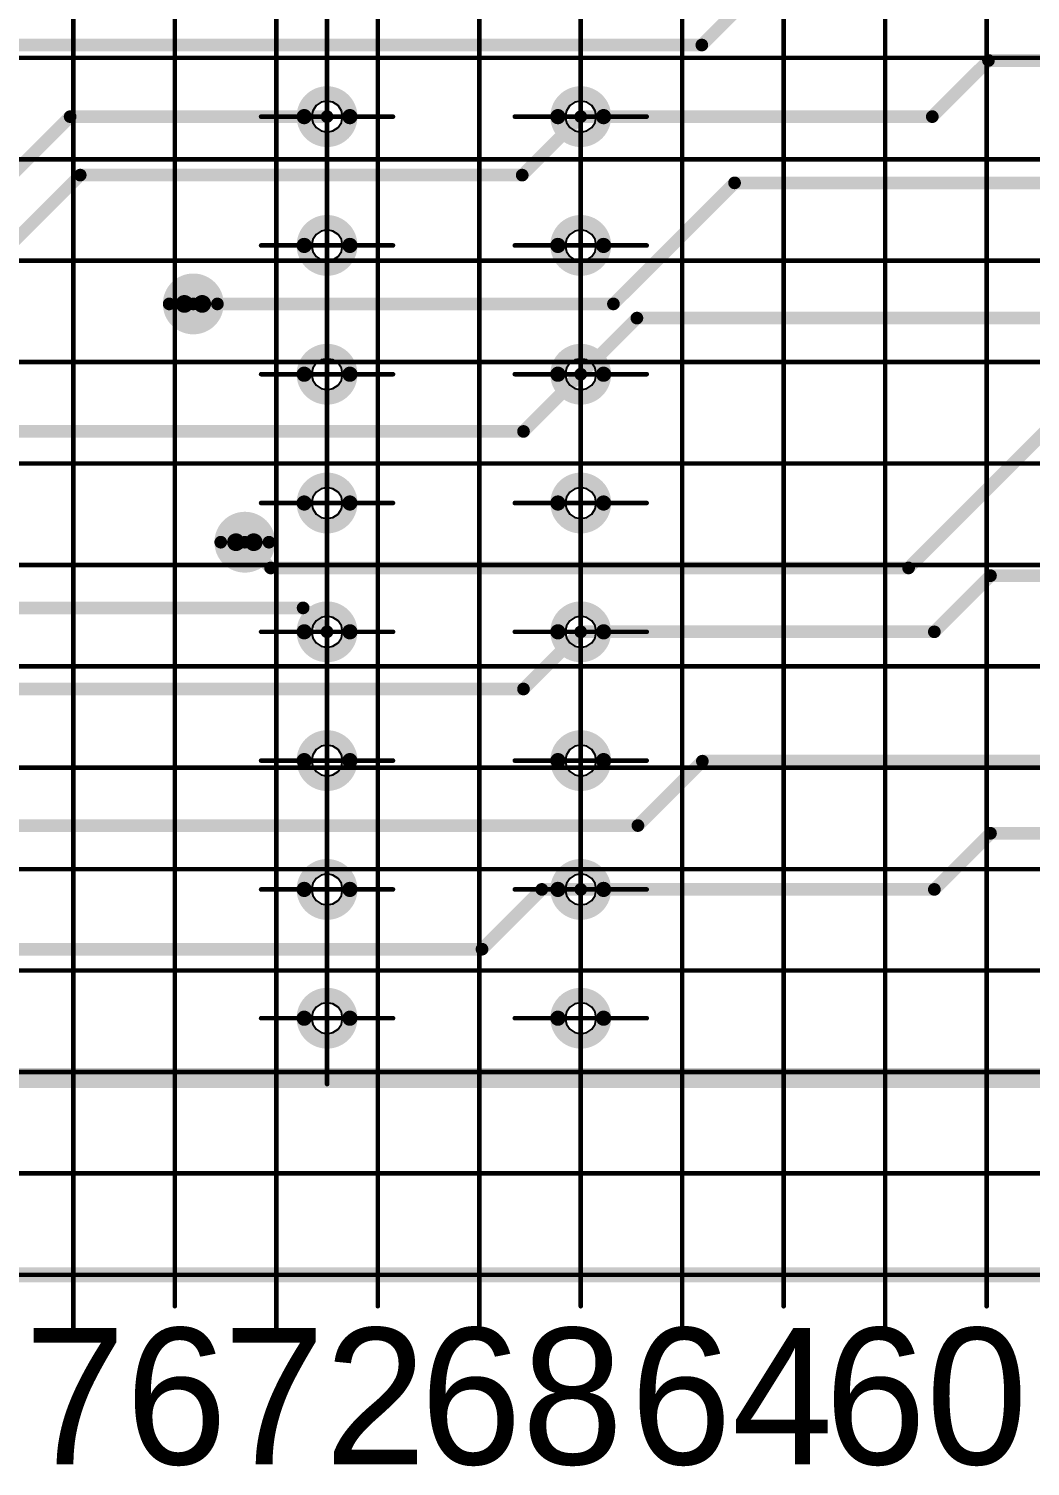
# Model space of a CAD drawing. Header units: millimetres. Extents: x 0 to 841, y 0 to 2540.
# Drawn here: x 645.2 to 684.7, y 2243.4 to 2300.1 of the extents above; entities that cross this region are included whole.
import ezdxf

# ---------------------------------------------------------------- set-up
doc = ezdxf.new("R2010")
doc.units = ezdxf.units.MM
for name, color, linetype in [('Mechanical11', 56, 'Continuous'), ('Mechanical12', 56, 'Continuous'), ('Mechanical7', 56, 'Continuous'), ('Mechanical9', 56, 'Continuous')]:
    doc.layers.add(name, color=color, linetype=linetype)

# ---------------------------------------------------------------- blocks, each defined once
blk = doc.blocks.new('BOASVIEW______B______L_____2__2_32_1_B_3')
at = {"layer": 'Mechanical11'}
for p, q in [((-187.766, -9.555), (-188, -9.508)), ((-188, -9.508), (-188, -10.12)), ((-187.567, -9.687), (-187.766, -9.555)), ((-177.766, -9.555), (-178, -9.508)), ((-178, -9.508), (-178, -10.12)), ((-177.567, -9.687), (-177.766, -9.555)), ((-188, -10.12), (-187.388, -10.12)), ((-188, -10.12), (-188, -10.732)), ((-187.388, -10.12), (-188, -10.12)), ((-187.435, -9.886), (-187.567, -9.687)), ((-187.388, -10.12), (-187.435, -9.886)), ((-187.435, -10.354), (-187.388, -10.12)), ((-178, -10.12), (-177.388, -10.12)), ((-178, -10.12), (-178, -10.732)), ((-177.388, -10.12), (-178, -10.12)), ((-177.435, -9.886), (-177.567, -9.687)), ((-177.388, -10.12), (-177.435, -9.886)), ((-177.435, -10.354), (-177.388, -10.12)), ((-188, -10.732), (-187.766, -10.685)), ((-187.766, -10.685), (-187.567, -10.553)), ((-187.567, -10.553), (-187.435, -10.354)), ((-178, -10.732), (-177.766, -10.685)), ((-177.766, -10.685), (-177.567, -10.553)), ((-177.567, -10.553), (-177.435, -10.354)), ((-187.766, -14.635), (-188, -14.588)), ((-188, -14.588), (-188, -15.2)), ((-187.567, -14.767), (-187.766, -14.635)), ((-177.766, -14.635), (-178, -14.588)), ((-178, -14.588), (-178, -15.2)), ((-177.567, -14.767), (-177.766, -14.635)), ((-188, -15.2), (-187.388, -15.2)), ((-188, -15.2), (-188, -15.812)), ((-187.388, -15.2), (-188, -15.2)), ((-187.435, -14.966), (-187.567, -14.767)), ((-187.388, -15.2), (-187.435, -14.966)), ((-187.435, -15.434), (-187.388, -15.2)), ((-178, -15.2), (-177.388, -15.2)), ((-178, -15.2), (-178, -15.812)), ((-177.388, -15.2), (-178, -15.2)), ((-177.435, -14.966), (-177.567, -14.767)), ((-177.388, -15.2), (-177.435, -14.966)), ((-177.435, -15.434), (-177.388, -15.2)), ((-188, -15.812), (-187.766, -15.765)), ((-187.766, -15.765), (-187.567, -15.633)), ((-187.567, -15.633), (-187.435, -15.434)), ((-178, -15.812), (-177.766, -15.765)), ((-177.766, -15.765), (-177.567, -15.633)), ((-177.567, -15.633), (-177.435, -15.434)), ((-187.766, -19.715), (-188, -19.668)), ((-188, -19.668), (-188, -20.28)), ((-187.567, -19.847), (-187.766, -19.715)), ((-177.766, -19.715), (-178, -19.668)), ((-178, -19.668), (-178, -20.28)), ((-177.567, -19.847), (-177.766, -19.715)), ((-188, -20.28), (-187.388, -20.28)), ((-188, -20.28), (-188, -20.892)), ((-187.388, -20.28), (-188, -20.28)), ((-187.435, -20.046), (-187.567, -19.847)), ((-187.388, -20.28), (-187.435, -20.046)), ((-187.435, -20.514), (-187.388, -20.28)), ((-178, -20.28), (-177.388, -20.28)), ((-178, -20.28), (-178, -20.892)), ((-177.388, -20.28), (-178, -20.28)), ((-177.435, -20.046), (-177.567, -19.847)), ((-177.388, -20.28), (-177.435, -20.046)), ((-177.435, -20.514), (-177.388, -20.28)), ((-188, -20.892), (-187.766, -20.845)), ((-187.766, -20.845), (-187.567, -20.713)), ((-187.567, -20.713), (-187.435, -20.514)), ((-178, -20.892), (-177.766, -20.845)), ((-177.766, -20.845), (-177.567, -20.713)), ((-177.567, -20.713), (-177.435, -20.514)), ((-187.766, -24.795), (-188, -24.748)), ((-188, -24.748), (-188, -25.36)), ((-187.567, -24.927), (-187.766, -24.795)), ((-187.435, -25.126), (-187.567, -24.927)), ((-177.766, -24.795), (-178, -24.748)), ((-178, -24.748), (-178, -25.36)), ((-177.567, -24.927), (-177.766, -24.795)), ((-177.435, -25.126), (-177.567, -24.927)), ((-188, -25.36), (-187.388, -25.36)), ((-188, -25.36), (-188, -25.972)), ((-187.388, -25.36), (-188, -25.36)), ((-187.388, -25.36), (-187.435, -25.126)), ((-187.435, -25.594), (-187.388, -25.36)), ((-178, -25.36), (-177.388, -25.36)), ((-178, -25.36), (-178, -25.972)), ((-177.388, -25.36), (-178, -25.36)), ((-177.388, -25.36), (-177.435, -25.126)), ((-177.435, -25.594), (-177.388, -25.36)), ((-188, -25.972), (-187.766, -25.925)), ((-187.766, -25.925), (-187.567, -25.793)), ((-187.567, -25.793), (-187.435, -25.594)), ((-178, -25.972), (-177.766, -25.925)), ((-177.766, -25.925), (-177.567, -25.793)), ((-177.567, -25.793), (-177.435, -25.594)), ((-187.766, -29.875), (-188, -29.828)), ((-188, -29.828), (-188, -30.44)), ((-187.567, -30.007), (-187.766, -29.875)), ((-187.435, -30.206), (-187.567, -30.007)), ((-177.766, -29.875), (-178, -29.828)), ((-178, -29.828), (-178, -30.44)), ((-177.567, -30.007), (-177.766, -29.875)), ((-177.435, -30.206), (-177.567, -30.007)), ((-188, -30.44), (-187.388, -30.44)), ((-188, -30.44), (-188, -31.052)), ((-187.388, -30.44), (-188, -30.44)), ((-187.388, -30.44), (-187.435, -30.206)), ((-187.435, -30.674), (-187.388, -30.44)), ((-178, -30.44), (-177.388, -30.44)), ((-178, -30.44), (-178, -31.052)), ((-177.388, -30.44), (-178, -30.44)), ((-177.388, -30.44), (-177.435, -30.206)), ((-177.435, -30.674), (-177.388, -30.44)), ((-188, -31.052), (-187.766, -31.005)), ((-187.766, -31.005), (-187.567, -30.873)), ((-187.567, -30.873), (-187.435, -30.674)), ((-178, -31.052), (-177.766, -31.005)), ((-177.766, -31.005), (-177.567, -30.873)), ((-177.567, -30.873), (-177.435, -30.674)), ((-187.766, -34.955), (-188, -34.908)), ((-188, -34.908), (-188, -35.52)), ((-187.567, -35.087), (-187.766, -34.955)), ((-187.435, -35.286), (-187.567, -35.087)), ((-177.766, -34.955), (-178, -34.908)), ((-178, -34.908), (-178, -35.52)), ((-177.567, -35.087), (-177.766, -34.955)), ((-177.435, -35.286), (-177.567, -35.087)), ((-188, -35.52), (-187.388, -35.52)), ((-188, -35.52), (-188, -36.132)), ((-187.388, -35.52), (-188, -35.52)), ((-187.388, -35.52), (-187.435, -35.286)), ((-187.435, -35.754), (-187.388, -35.52)), ((-178, -35.52), (-177.388, -35.52)), ((-178, -35.52), (-178, -36.132)), ((-177.388, -35.52), (-178, -35.52)), ((-177.388, -35.52), (-177.435, -35.286)), ((-177.435, -35.754), (-177.388, -35.52)), ((-188, -36.132), (-187.766, -36.085)), ((-187.766, -36.085), (-187.567, -35.953)), ((-187.567, -35.953), (-187.435, -35.754)), ((-178, -36.132), (-177.766, -36.085)), ((-177.766, -36.085), (-177.567, -35.953)), ((-177.567, -35.953), (-177.435, -35.754)), ((-187.766, -40.035), (-188, -39.988)), ((-188, -39.988), (-188, -40.6)), ((-187.567, -40.167), (-187.766, -40.035)), ((-187.435, -40.366), (-187.567, -40.167)), ((-177.766, -40.035), (-178, -39.988)), ((-178, -39.988), (-178, -40.6)), ((-177.567, -40.167), (-177.766, -40.035)), ((-177.435, -40.366), (-177.567, -40.167)), ((-188, -40.6), (-187.388, -40.6)), ((-188, -40.6), (-188, -41.212)), ((-187.388, -40.6), (-188, -40.6)), ((-187.388, -40.6), (-187.435, -40.366)), ((-187.435, -40.834), (-187.388, -40.6)), ((-178, -40.6), (-177.388, -40.6)), ((-178, -40.6), (-178, -41.212)), ((-177.388, -40.6), (-178, -40.6)), ((-177.388, -40.6), (-177.435, -40.366)), ((-177.435, -40.834), (-177.388, -40.6)), ((-188, -41.212), (-187.766, -41.165)), ((-187.766, -41.165), (-187.567, -41.033)), ((-187.567, -41.033), (-187.435, -40.834)), ((-178, -41.212), (-177.766, -41.165)), ((-177.766, -41.165), (-177.567, -41.033)), ((-177.567, -41.033), (-177.435, -40.834)), ((-187.766, -45.115), (-188, -45.068)), ((-188, -45.068), (-188, -45.68)), ((-187.567, -45.247), (-187.766, -45.115)), ((-187.435, -45.446), (-187.567, -45.247)), ((-177.766, -45.115), (-178, -45.068)), ((-178, -45.068), (-178, -45.68)), ((-177.567, -45.247), (-177.766, -45.115)), ((-177.435, -45.446), (-177.567, -45.247)), ((-188, -45.68), (-187.388, -45.68)), ((-188, -45.68), (-188, -46.292)), ((-187.388, -45.68), (-188, -45.68)), ((-187.567, -46.113), (-187.435, -45.914)), ((-187.388, -45.68), (-187.435, -45.446)), ((-187.435, -45.914), (-187.388, -45.68)), ((-178, -45.68), (-177.388, -45.68)), ((-178, -45.68), (-178, -46.292)), ((-177.388, -45.68), (-178, -45.68)), ((-177.567, -46.113), (-177.435, -45.914)), ((-177.388, -45.68), (-177.435, -45.446)), ((-177.435, -45.914), (-177.388, -45.68)), ((-188, -46.292), (-187.766, -46.245)), ((-187.766, -46.245), (-187.567, -46.113)), ((-178, -46.292), (-177.766, -46.245)), ((-177.766, -46.245), (-177.567, -46.113))]:
    blk.add_line(p, q, dxfattribs=at)
for points, const_width in [([(-174.41, -28.895, 1), (-175.11, -28.895, 1)], 0.7), ([(-175.285, -28.895, 1), (-174.935, -28.895, 1)], 0.35), ([(-174.585, -28.895, 1), (-174.235, -28.895, 1)], 0.35), ([(-172.378, -38.293, 1), (-173.078, -38.293, 1)], 0.7), ([(-173.253, -38.293, 1), (-172.903, -38.293, 1)], 0.35), ([(-172.553, -38.293, 1), (-172.203, -38.293, 1)], 0.35)]:
    blk.add_lwpolyline(points, format="xyb", close=True, dxfattribs=dict(at, const_width=const_width))
at = {"layer": 'Mechanical12'}
for p, q in [((-188.234, -9.555), (-188.433, -9.687)), ((-188, -9.508), (-188.234, -9.555)), ((-188, -10.12), (-188, -9.508)), ((-178.234, -9.555), (-178.433, -9.687)), ((-178, -9.508), (-178.234, -9.555)), ((-178, -10.12), (-178, -9.508)), ((-188.565, -9.886), (-188.612, -10.12)), ((-188.612, -10.12), (-188, -10.12)), ((-188, -10.12), (-188.612, -10.12)), ((-188.612, -10.12), (-188.565, -10.354)), ((-188.433, -9.687), (-188.565, -9.886)), ((-188, -10.732), (-188, -10.12)), ((-178.565, -9.886), (-178.612, -10.12)), ((-178.612, -10.12), (-178, -10.12)), ((-178, -10.12), (-178.612, -10.12)), ((-178.612, -10.12), (-178.565, -10.354)), ((-178.433, -9.687), (-178.565, -9.886)), ((-178, -10.732), (-178, -10.12)), ((-188.565, -10.354), (-188.433, -10.553)), ((-188.433, -10.553), (-188.234, -10.685)), ((-188.234, -10.685), (-188, -10.732)), ((-178.565, -10.354), (-178.433, -10.553)), ((-178.433, -10.553), (-178.234, -10.685)), ((-178.234, -10.685), (-178, -10.732)), ((-188.234, -14.635), (-188.433, -14.767)), ((-188, -14.588), (-188.234, -14.635)), ((-188, -15.2), (-188, -14.588)), ((-178.234, -14.635), (-178.433, -14.767)), ((-178, -14.588), (-178.234, -14.635)), ((-178, -15.2), (-178, -14.588)), ((-188.565, -14.966), (-188.612, -15.2)), ((-188.612, -15.2), (-188, -15.2)), ((-188, -15.2), (-188.612, -15.2)), ((-188.612, -15.2), (-188.565, -15.434)), ((-188.433, -14.767), (-188.565, -14.966)), ((-188, -15.812), (-188, -15.2)), ((-178.565, -14.966), (-178.612, -15.2)), ((-178.612, -15.2), (-178, -15.2)), ((-178, -15.2), (-178.612, -15.2)), ((-178.612, -15.2), (-178.565, -15.434)), ((-178.433, -14.767), (-178.565, -14.966)), ((-178, -15.812), (-178, -15.2)), ((-188.565, -15.434), (-188.433, -15.633)), ((-188.433, -15.633), (-188.234, -15.765)), ((-188.234, -15.765), (-188, -15.812)), ((-178.565, -15.434), (-178.433, -15.633)), ((-178.433, -15.633), (-178.234, -15.765)), ((-178.234, -15.765), (-178, -15.812)), ((-188.234, -19.715), (-188.433, -19.847)), ((-188, -19.668), (-188.234, -19.715)), ((-188, -20.28), (-188, -19.668)), ((-178.234, -19.715), (-178.433, -19.847)), ((-178, -19.668), (-178.234, -19.715)), ((-178, -20.28), (-178, -19.668)), ((-188.565, -20.046), (-188.612, -20.28)), ((-188.612, -20.28), (-188, -20.28)), ((-188, -20.28), (-188.612, -20.28)), ((-188.612, -20.28), (-188.565, -20.514)), ((-188.433, -19.847), (-188.565, -20.046)), ((-188, -20.892), (-188, -20.28)), ((-178.565, -20.046), (-178.612, -20.28)), ((-178.612, -20.28), (-178, -20.28)), ((-178, -20.28), (-178.612, -20.28)), ((-178.612, -20.28), (-178.565, -20.514)), ((-178.433, -19.847), (-178.565, -20.046)), ((-178, -20.892), (-178, -20.28)), ((-188.565, -20.514), (-188.433, -20.713)), ((-188.433, -20.713), (-188.234, -20.845)), ((-188.234, -20.845), (-188, -20.892)), ((-178.565, -20.514), (-178.433, -20.713)), ((-178.433, -20.713), (-178.234, -20.845)), ((-178.234, -20.845), (-178, -20.892)), ((-188.433, -24.927), (-188.565, -25.126)), ((-188.234, -24.795), (-188.433, -24.927)), ((-188, -24.748), (-188.234, -24.795)), ((-188, -25.36), (-188, -24.748)), ((-178.433, -24.927), (-178.565, -25.126)), ((-178.234, -24.795), (-178.433, -24.927)), ((-178, -24.748), (-178.234, -24.795)), ((-178, -25.36), (-178, -24.748)), ((-188.565, -25.126), (-188.612, -25.36)), ((-188.612, -25.36), (-188, -25.36)), ((-188, -25.36), (-188.612, -25.36)), ((-188.612, -25.36), (-188.565, -25.594)), ((-188, -25.972), (-188, -25.36)), ((-178.565, -25.126), (-178.612, -25.36)), ((-178.612, -25.36), (-178, -25.36)), ((-178, -25.36), (-178.612, -25.36)), ((-178.612, -25.36), (-178.565, -25.594)), ((-178, -25.972), (-178, -25.36)), ((-188.565, -25.594), (-188.433, -25.793)), ((-188.433, -25.793), (-188.234, -25.925)), ((-188.234, -25.925), (-188, -25.972)), ((-178.565, -25.594), (-178.433, -25.793)), ((-178.433, -25.793), (-178.234, -25.925)), ((-178.234, -25.925), (-178, -25.972)), ((-188.433, -30.007), (-188.565, -30.206)), ((-188.234, -29.875), (-188.433, -30.007)), ((-188, -29.828), (-188.234, -29.875)), ((-188, -30.44), (-188, -29.828)), ((-178.433, -30.007), (-178.565, -30.206)), ((-178.234, -29.875), (-178.433, -30.007)), ((-178, -29.828), (-178.234, -29.875)), ((-178, -30.44), (-178, -29.828)), ((-188.565, -30.206), (-188.612, -30.44)), ((-188.612, -30.44), (-188, -30.44)), ((-188, -30.44), (-188.612, -30.44)), ((-188.612, -30.44), (-188.565, -30.674)), ((-188, -31.052), (-188, -30.44)), ((-178.565, -30.206), (-178.612, -30.44)), ((-178.612, -30.44), (-178, -30.44)), ((-178, -30.44), (-178.612, -30.44)), ((-178.612, -30.44), (-178.565, -30.674)), ((-178, -31.052), (-178, -30.44)), ((-188.565, -30.674), (-188.433, -30.873)), ((-188.433, -30.873), (-188.234, -31.005)), ((-188.234, -31.005), (-188, -31.052)), ((-178.565, -30.674), (-178.433, -30.873)), ((-178.433, -30.873), (-178.234, -31.005)), ((-178.234, -31.005), (-178, -31.052)), ((-188.433, -35.087), (-188.565, -35.286)), ((-188.234, -34.955), (-188.433, -35.087)), ((-188, -34.908), (-188.234, -34.955)), ((-188, -35.52), (-188, -34.908)), ((-178.433, -35.087), (-178.565, -35.286)), ((-178.234, -34.955), (-178.433, -35.087)), ((-178, -34.908), (-178.234, -34.955)), ((-178, -35.52), (-178, -34.908)), ((-188.565, -35.286), (-188.612, -35.52)), ((-188.612, -35.52), (-188, -35.52)), ((-188, -35.52), (-188.612, -35.52)), ((-188.612, -35.52), (-188.565, -35.754)), ((-188, -36.132), (-188, -35.52)), ((-178.565, -35.286), (-178.612, -35.52)), ((-178.612, -35.52), (-178, -35.52)), ((-178, -35.52), (-178.612, -35.52)), ((-178.612, -35.52), (-178.565, -35.754)), ((-178, -36.132), (-178, -35.52)), ((-188.565, -35.754), (-188.433, -35.953)), ((-188.433, -35.953), (-188.234, -36.085)), ((-188.234, -36.085), (-188, -36.132)), ((-178.565, -35.754), (-178.433, -35.953)), ((-178.433, -35.953), (-178.234, -36.085)), ((-178.234, -36.085), (-178, -36.132)), ((-188.433, -40.167), (-188.565, -40.366)), ((-188.234, -40.035), (-188.433, -40.167)), ((-188, -39.988), (-188.234, -40.035)), ((-188, -40.6), (-188, -39.988)), ((-178.433, -40.167), (-178.565, -40.366)), ((-178.234, -40.035), (-178.433, -40.167)), ((-178, -39.988), (-178.234, -40.035)), ((-178, -40.6), (-178, -39.988)), ((-188.565, -40.366), (-188.612, -40.6)), ((-188.612, -40.6), (-188, -40.6)), ((-188, -40.6), (-188.612, -40.6)), ((-188.612, -40.6), (-188.565, -40.834)), ((-188, -41.212), (-188, -40.6)), ((-178.565, -40.366), (-178.612, -40.6)), ((-178.612, -40.6), (-178, -40.6)), ((-178, -40.6), (-178.612, -40.6)), ((-178.612, -40.6), (-178.565, -40.834)), ((-178, -41.212), (-178, -40.6)), ((-188.565, -40.834), (-188.433, -41.033)), ((-188.433, -41.033), (-188.234, -41.165)), ((-188.234, -41.165), (-188, -41.212)), ((-178.565, -40.834), (-178.433, -41.033)), ((-178.433, -41.033), (-178.234, -41.165)), ((-178.234, -41.165), (-178, -41.212)), ((-188.433, -45.247), (-188.565, -45.446)), ((-188.234, -45.115), (-188.433, -45.247)), ((-188, -45.068), (-188.234, -45.115)), ((-188, -45.68), (-188, -45.068)), ((-178.433, -45.247), (-178.565, -45.446)), ((-178.234, -45.115), (-178.433, -45.247)), ((-178, -45.068), (-178.234, -45.115)), ((-178, -45.68), (-178, -45.068)), ((-188.565, -45.446), (-188.612, -45.68)), ((-188.612, -45.68), (-188, -45.68)), ((-188, -45.68), (-188.612, -45.68)), ((-188.612, -45.68), (-188.565, -45.914)), ((-188.565, -45.914), (-188.433, -46.113)), ((-188, -46.292), (-188, -45.68)), ((-178.565, -45.446), (-178.612, -45.68)), ((-178.612, -45.68), (-178, -45.68)), ((-178, -45.68), (-178.612, -45.68)), ((-178.612, -45.68), (-178.565, -45.914)), ((-178.565, -45.914), (-178.433, -46.113)), ((-178, -46.292), (-178, -45.68)), ((-188.433, -46.113), (-188.234, -46.245)), ((-188.234, -46.245), (-188, -46.292)), ((-178.433, -46.113), (-178.234, -46.245)), ((-178.234, -46.245), (-178, -46.292))]:
    blk.add_line(p, q, dxfattribs=at)
for points, const_width in [([(0, 0), (-320, 0)], 0.6), ([(0, 0), (-320, 0)], 0.6), ([(-144.839, -7.762), (-210.562, -7.762)], 0.8), ([(-184.108, -12.842), (-186.466, -15.2)], 0.5), ([(-155.05, -12.842), (-184.108, -12.842)], 0.5), ([(-201.938, -15.2), (-204.152, -17.414)], 0.5), ([(-188, -15.2), (-201.938, -15.2)], 0.5), ([(-186.466, -15.2), (-188, -15.2)], 0.5), ([(-204.152, -17.414), (-225.786, -17.414)], 0.5), ([(-190.254, -17.719), (-192.794, -20.259)], 0.5), ([(-155.599, -17.719), (-190.254, -17.719)], 0.5), ([(-192.794, -20.259), (-212.899, -20.259)], 0.5), ([(-185.744, -23.104), (-188, -25.36)], 0.5), ([(-155.904, -23.104), (-185.744, -23.104)], 0.5), ([(-201.938, -25.36), (-204.152, -27.574)], 0.5), ([(-188, -25.36), (-201.938, -25.36)], 0.5), ([(-177.056, -26.304), (-178, -25.36)], 0.5), ([(-150.258, -25.36), (-168.271, -43.373)], 0.5), ([(-162.873, -26.304), (-177.056, -26.304)], 0.5), ([(-204.152, -27.574), (-225.786, -27.574)], 0.5), ([(-200.922, -27.879), (-207.425, -34.381)], 0.5), ([(-175.776, -27.879), (-200.922, -27.879)], 0.5), ([(-174.76, -28.895), (-175.776, -27.879)], 0.5), ([(-150.224, -28.031), (-167.873, -45.68)], 0.5), ([(-185.744, -33.264), (-188, -35.52)], 0.5), ([(-160.984, -33.264), (-185.744, -33.264)], 0.5), ([(-188, -35.52), (-190.214, -37.734)], 0.5), ([(-190.214, -37.734), (-225.786, -37.734)], 0.5), ([(-189.289, -38.293), (-194.064, -43.068)], 0.5), ([(-172.728, -38.293), (-189.289, -38.293)], 0.5), ([(-194.064, -43.068), (-215.388, -43.068)], 0.5), ([(-185.693, -43.373), (-188, -45.68)], 0.5), ([(-168.271, -43.373), (-185.693, -43.373)], 0.5), ([(-201.858, -45.68), (-204.072, -47.894)], 0.5), ([(-188, -45.68), (-201.858, -45.68)], 0.5), ([(-167.873, -45.68), (-178, -45.68)], 0.5), ([(-204.072, -47.894), (-225.786, -47.894)], 0.5), ([(-192.773, -48.504), (-195.03, -50.76)], 0.5), ([(-41.304, -48.504), (-192.773, -48.504)], 0.5)]:
    blk.add_lwpolyline(points, dxfattribs=dict(at, const_width=const_width))
for points, const_width in [([(-187.1, -10.12, 1), (-188.9, -10.12, 1)], 0.6), ([(-177.1, -10.12, 1), (-178.9, -10.12, 1)], 0.6), ([(-189.05, -10.12, 1), (-188.75, -10.12, 1)], 0.3), ([(-187.25, -10.12, 1), (-186.95, -10.12, 1)], 0.3), ([(-179.05, -10.12, 1), (-178.75, -10.12, 1)], 0.3), ([(-177.25, -10.12, 1), (-176.95, -10.12, 1)], 0.3), ([(-184.233, -12.842, 1), (-183.983, -12.842, 1)], 0.25), ([(-184.233, -12.842, 1), (-183.983, -12.842, 1)], 0.25), ([(-187.1, -15.2, 1), (-188.9, -15.2, 1)], 0.6), ([(-177.1, -15.2, 1), (-178.9, -15.2, 1)], 0.6), ([(-202.063, -15.2, 1), (-201.813, -15.2, 1)], 0.25), ([(-202.063, -15.2, 1), (-201.813, -15.2, 1)], 0.25), ([(-189.05, -15.2, 1), (-188.75, -15.2, 1)], 0.3), ([(-188.125, -15.2, 1), (-187.875, -15.2, 1)], 0.25), ([(-188.125, -15.2, 1), (-187.875, -15.2, 1)], 0.25), ([(-187.25, -15.2, 1), (-186.95, -15.2, 1)], 0.3), ([(-186.591, -15.2, 1), (-186.341, -15.2, 1)], 0.25), ([(-186.591, -15.2, 1), (-186.341, -15.2, 1)], 0.25), ([(-179.05, -15.2, 1), (-178.75, -15.2, 1)], 0.3), ([(-177.25, -15.2, 1), (-176.95, -15.2, 1)], 0.3), ([(-204.277, -17.414, 1), (-204.027, -17.414, 1)], 0.25), ([(-204.277, -17.414, 1), (-204.027, -17.414, 1)], 0.25), ([(-190.379, -17.719, 1), (-190.129, -17.719, 1)], 0.25), ([(-190.379, -17.719, 1), (-190.129, -17.719, 1)], 0.25), ([(-187.1, -20.28, 1), (-188.9, -20.28, 1)], 0.6), ([(-177.1, -20.28, 1), (-178.9, -20.28, 1)], 0.6), ([(-192.919, -20.259, 1), (-192.669, -20.259, 1)], 0.25), ([(-192.919, -20.259, 1), (-192.669, -20.259, 1)], 0.25), ([(-189.05, -20.28, 1), (-188.75, -20.28, 1)], 0.3), ([(-187.25, -20.28, 1), (-186.95, -20.28, 1)], 0.3), ([(-179.05, -20.28, 1), (-178.75, -20.28, 1)], 0.3), ([(-177.25, -20.28, 1), (-176.95, -20.28, 1)], 0.3), ([(-185.869, -23.104, 1), (-185.619, -23.104, 1)], 0.25), ([(-185.869, -23.104, 1), (-185.619, -23.104, 1)], 0.25), ([(-187.1, -25.36, 1), (-188.9, -25.36, 1)], 0.6), ([(-177.1, -25.36, 1), (-178.9, -25.36, 1)], 0.6), ([(-202.063, -25.36, 1), (-201.813, -25.36, 1)], 0.25), ([(-202.063, -25.36, 1), (-201.813, -25.36, 1)], 0.25), ([(-189.05, -25.36, 1), (-188.75, -25.36, 1)], 0.3), ([(-188.125, -25.36, 1), (-187.875, -25.36, 1)], 0.25), ([(-188.125, -25.36, 1), (-187.875, -25.36, 1)], 0.25), ([(-187.25, -25.36, 1), (-186.95, -25.36, 1)], 0.3), ([(-179.05, -25.36, 1), (-178.75, -25.36, 1)], 0.3), ([(-178.125, -25.36, 1), (-177.875, -25.36, 1)], 0.25), ([(-177.25, -25.36, 1), (-176.95, -25.36, 1)], 0.3), ([(-177.181, -26.304, 1), (-176.931, -26.304, 1)], 0.25), ([(-177.181, -26.304, 1), (-176.931, -26.304, 1)], 0.25), ([(-204.277, -27.574, 1), (-204.027, -27.574, 1)], 0.25), ([(-204.277, -27.574, 1), (-204.027, -27.574, 1)], 0.25), ([(-201.047, -27.879, 1), (-200.797, -27.879, 1)], 0.25), ([(-201.047, -27.879, 1), (-200.797, -27.879, 1)], 0.25), ([(-175.901, -27.879, 1), (-175.651, -27.879, 1)], 0.25), ([(-175.901, -27.879, 1), (-175.651, -27.879, 1)], 0.25), ([(-173.81, -28.895, 1), (-175.71, -28.895, 1)], 0.5), ([(-175.835, -28.895, 1), (-175.585, -28.895, 1)], 0.25), ([(-174.885, -28.895, 1), (-174.635, -28.895, 1)], 0.25), ([(-173.935, -28.895, 1), (-173.685, -28.895, 1)], 0.25), ([(-187.1, -30.44, 1), (-188.9, -30.44, 1)], 0.6), ([(-177.1, -30.44, 1), (-178.9, -30.44, 1)], 0.6), ([(-189.05, -30.44, 1), (-188.75, -30.44, 1)], 0.3), ([(-187.25, -30.44, 1), (-186.95, -30.44, 1)], 0.3), ([(-179.05, -30.44, 1), (-178.75, -30.44, 1)], 0.3), ([(-177.25, -30.44, 1), (-176.95, -30.44, 1)], 0.3), ([(-185.869, -33.264, 1), (-185.619, -33.264, 1)], 0.25), ([(-185.869, -33.264, 1), (-185.619, -33.264, 1)], 0.25), ([(-187.1, -35.52, 1), (-188.9, -35.52, 1)], 0.6), ([(-177.1, -35.52, 1), (-178.9, -35.52, 1)], 0.6), ([(-189.05, -35.52, 1), (-188.75, -35.52, 1)], 0.3), ([(-188.125, -35.52, 1), (-187.875, -35.52, 1)], 0.25), ([(-188.125, -35.52, 1), (-187.875, -35.52, 1)], 0.25), ([(-187.25, -35.52, 1), (-186.95, -35.52, 1)], 0.3), ([(-179.05, -35.52, 1), (-178.75, -35.52, 1)], 0.3), ([(-177.25, -35.52, 1), (-176.95, -35.52, 1)], 0.3), ([(-171.778, -38.293, 1), (-173.678, -38.293, 1)], 0.5), ([(-190.339, -37.734, 1), (-190.089, -37.734, 1)], 0.25), ([(-190.339, -37.734, 1), (-190.089, -37.734, 1)], 0.25), ([(-189.414, -38.293, 1), (-189.164, -38.293, 1)], 0.25), ([(-189.414, -38.293, 1), (-189.164, -38.293, 1)], 0.25), ([(-173.803, -38.293, 1), (-173.553, -38.293, 1)], 0.25), ([(-172.853, -38.293, 1), (-172.603, -38.293, 1)], 0.25), ([(-171.903, -38.293, 1), (-171.653, -38.293, 1)], 0.25), ([(-187.1, -40.6, 1), (-188.9, -40.6, 1)], 0.6), ([(-177.1, -40.6, 1), (-178.9, -40.6, 1)], 0.6), ([(-189.05, -40.6, 1), (-188.75, -40.6, 1)], 0.3), ([(-187.25, -40.6, 1), (-186.95, -40.6, 1)], 0.3), ([(-179.05, -40.6, 1), (-178.75, -40.6, 1)], 0.3), ([(-177.25, -40.6, 1), (-176.95, -40.6, 1)], 0.3), ([(-194.189, -43.068, 1), (-193.939, -43.068, 1)], 0.25), ([(-194.189, -43.068, 1), (-193.939, -43.068, 1)], 0.25), ([(-185.818, -43.373, 1), (-185.568, -43.373, 1)], 0.25), ([(-185.818, -43.373, 1), (-185.568, -43.373, 1)], 0.25), ([(-168.396, -43.373, 1), (-168.146, -43.373, 1)], 0.25), ([(-168.396, -43.373, 1), (-168.146, -43.373, 1)], 0.25), ([(-187.1, -45.68, 1), (-188.9, -45.68, 1)], 0.6), ([(-177.1, -45.68, 1), (-178.9, -45.68, 1)], 0.6), ([(-201.983, -45.68, 1), (-201.733, -45.68, 1)], 0.25), ([(-201.983, -45.68, 1), (-201.733, -45.68, 1)], 0.25), ([(-189.05, -45.68, 1), (-188.75, -45.68, 1)], 0.3), ([(-188.125, -45.68, 1), (-187.875, -45.68, 1)], 0.25), ([(-188.125, -45.68, 1), (-187.875, -45.68, 1)], 0.25), ([(-187.25, -45.68, 1), (-186.95, -45.68, 1)], 0.3), ([(-179.05, -45.68, 1), (-178.75, -45.68, 1)], 0.3), ([(-178.125, -45.68, 1), (-177.875, -45.68, 1)], 0.25), ([(-177.25, -45.68, 1), (-176.95, -45.68, 1)], 0.3), ([(-167.998, -45.68, 1), (-167.748, -45.68, 1)], 0.25), ([(-167.998, -45.68, 1), (-167.748, -45.68, 1)], 0.25), ([(-204.197, -47.894, 1), (-203.947, -47.894, 1)], 0.25), ([(-204.197, -47.894, 1), (-203.947, -47.894, 1)], 0.25), ([(-192.898, -48.504, 1), (-192.648, -48.504, 1)], 0.25), ([(-192.898, -48.504, 1), (-192.648, -48.504, 1)], 0.25)]:
    blk.add_lwpolyline(points, format="xyb", close=True, dxfattribs=dict(at, const_width=const_width))
at = {"layer": 'Mechanical7', "const_width": 0.18}
for points in [[(-188, -7.52), (-188, -12.72)], [(-178, -7.52), (-178, -12.72)], [(-185.4, -10.12), (-190.6, -10.12)], [(-175.4, -10.12), (-180.6, -10.12)], [(-188, -12.6), (-188, -17.8)], [(-178, -12.6), (-178, -17.8)], [(-185.4, -15.2), (-190.6, -15.2)], [(-175.4, -15.2), (-180.6, -15.2)], [(-188, -17.68), (-188, -22.88)], [(-178, -17.68), (-178, -22.88)], [(-185.4, -20.28), (-190.6, -20.28)], [(-175.4, -20.28), (-180.6, -20.28)], [(-188, -22.76), (-188, -27.96)], [(-178, -22.76), (-178, -27.96)], [(-185.4, -25.36), (-190.6, -25.36)], [(-175.4, -25.36), (-180.6, -25.36)], [(-188, -27.84), (-188, -33.04)], [(-178, -27.84), (-178, -33.04)], [(-185.4, -30.44), (-190.6, -30.44)], [(-175.4, -30.44), (-180.6, -30.44)], [(-188, -32.92), (-188, -38.12)], [(-178, -32.92), (-178, -38.12)], [(-185.4, -35.52), (-190.6, -35.52)], [(-175.4, -35.52), (-180.6, -35.52)], [(-188, -38), (-188, -43.2)], [(-178, -38), (-178, -43.2)], [(-185.4, -40.6), (-190.6, -40.6)], [(-175.4, -40.6), (-180.6, -40.6)], [(-188, -43.08), (-188, -48.28)], [(-178, -43.08), (-178, -48.28)], [(-185.4, -45.68), (-190.6, -45.68)], [(-175.4, -45.68), (-180.6, -45.68)], [(-188, -48.16), (-188, -53.36)], [(-178, -48.16), (-178, -53.36)]]:
    blk.add_lwpolyline(points, dxfattribs=at)
at = {"layer": 'Mechanical7', "const_width": 0.09}
for points in [[(-188.045, -7.52, 1), (-187.955, -7.52, 1)], [(-178.045, -7.52, 1), (-177.955, -7.52, 1)], [(-190.645, -10.12, 1), (-190.555, -10.12, 1)], [(-185.445, -10.12, 1), (-185.355, -10.12, 1)], [(-180.645, -10.12, 1), (-180.555, -10.12, 1)], [(-175.445, -10.12, 1), (-175.355, -10.12, 1)], [(-188.045, -12.6, 1), (-187.955, -12.6, 1)], [(-188.045, -12.72, 1), (-187.955, -12.72, 1)], [(-178.045, -12.6, 1), (-177.955, -12.6, 1)], [(-178.045, -12.72, 1), (-177.955, -12.72, 1)], [(-190.645, -15.2, 1), (-190.555, -15.2, 1)], [(-185.445, -15.2, 1), (-185.355, -15.2, 1)], [(-180.645, -15.2, 1), (-180.555, -15.2, 1)], [(-175.445, -15.2, 1), (-175.355, -15.2, 1)], [(-188.045, -17.68, 1), (-187.955, -17.68, 1)], [(-188.045, -17.8, 1), (-187.955, -17.8, 1)], [(-178.045, -17.68, 1), (-177.955, -17.68, 1)], [(-178.045, -17.8, 1), (-177.955, -17.8, 1)], [(-190.645, -20.28, 1), (-190.555, -20.28, 1)], [(-185.445, -20.28, 1), (-185.355, -20.28, 1)], [(-180.645, -20.28, 1), (-180.555, -20.28, 1)], [(-175.445, -20.28, 1), (-175.355, -20.28, 1)], [(-188.045, -22.76, 1), (-187.955, -22.76, 1)], [(-178.045, -22.76, 1), (-177.955, -22.76, 1)], [(-188.045, -22.88, 1), (-187.955, -22.88, 1)], [(-178.045, -22.88, 1), (-177.955, -22.88, 1)], [(-190.645, -25.36, 1), (-190.555, -25.36, 1)], [(-185.445, -25.36, 1), (-185.355, -25.36, 1)], [(-180.645, -25.36, 1), (-180.555, -25.36, 1)], [(-175.445, -25.36, 1), (-175.355, -25.36, 1)], [(-188.045, -27.84, 1), (-187.955, -27.84, 1)], [(-178.045, -27.84, 1), (-177.955, -27.84, 1)], [(-188.045, -27.96, 1), (-187.955, -27.96, 1)], [(-178.045, -27.96, 1), (-177.955, -27.96, 1)], [(-190.645, -30.44, 1), (-190.555, -30.44, 1)], [(-185.445, -30.44, 1), (-185.355, -30.44, 1)], [(-180.645, -30.44, 1), (-180.555, -30.44, 1)], [(-175.445, -30.44, 1), (-175.355, -30.44, 1)], [(-188.045, -32.92, 1), (-187.955, -32.92, 1)], [(-178.045, -32.92, 1), (-177.955, -32.92, 1)], [(-188.045, -33.04, 1), (-187.955, -33.04, 1)], [(-178.045, -33.04, 1), (-177.955, -33.04, 1)], [(-190.645, -35.52, 1), (-190.555, -35.52, 1)], [(-185.445, -35.52, 1), (-185.355, -35.52, 1)], [(-180.645, -35.52, 1), (-180.555, -35.52, 1)], [(-175.445, -35.52, 1), (-175.355, -35.52, 1)], [(-188.045, -38, 1), (-187.955, -38, 1)], [(-178.045, -38, 1), (-177.955, -38, 1)], [(-188.045, -38.12, 1), (-187.955, -38.12, 1)], [(-178.045, -38.12, 1), (-177.955, -38.12, 1)], [(-190.645, -40.6, 1), (-190.555, -40.6, 1)], [(-185.445, -40.6, 1), (-185.355, -40.6, 1)], [(-180.645, -40.6, 1), (-180.555, -40.6, 1)], [(-175.445, -40.6, 1), (-175.355, -40.6, 1)], [(-188.045, -43.08, 1), (-187.955, -43.08, 1)], [(-178.045, -43.08, 1), (-177.955, -43.08, 1)], [(-188.045, -43.2, 1), (-187.955, -43.2, 1)], [(-178.045, -43.2, 1), (-177.955, -43.2, 1)], [(-190.645, -45.68, 1), (-190.555, -45.68, 1)], [(-185.445, -45.68, 1), (-185.355, -45.68, 1)], [(-180.645, -45.68, 1), (-180.555, -45.68, 1)], [(-175.445, -45.68, 1), (-175.355, -45.68, 1)], [(-188.045, -48.16, 1), (-187.955, -48.16, 1)], [(-188.045, -48.28, 1), (-187.955, -48.28, 1)], [(-178.045, -48.16, 1), (-177.955, -48.16, 1)], [(-178.045, -48.28, 1), (-177.955, -48.28, 1)]]:
    blk.add_lwpolyline(points, format="xyb", close=True, dxfattribs=at)
at = {"layer": 'Mechanical9', "const_width": 0.18}
for points in [[(-200, 2.48), (-200, 0)], [(-192, 2.48), (-192, 0)], [(-184, 2.48), (-184, 0)], [(-176, 2.48), (-176, 0)], [(-168, 2.48), (-168, 0)], [(-204, 1.24), (-204, 0)], [(-200, 1.24), (-200, 0)], [(-196, 1.24), (-196, 0)], [(-192, 1.24), (-192, 0)], [(-188, 1.24), (-188, 0)], [(-184, 1.24), (-184, 0)], [(-180, 1.24), (-180, 0)], [(-176, 1.24), (-176, 0)], [(-172, 1.24), (-172, 0)], [(-168, 1.24), (-168, 0)], [(0, 0), (-320, 0)], [(-204, 0), (-204, -210)], [(-200, 0), (-200, -210)], [(-196, 0), (-196, -210)], [(-192, 0), (-192, -210)], [(-188, 0), (-188, -210)], [(-184, 0), (-184, -210)], [(-180, 0), (-180, -210)], [(-176, 0), (-176, -210)], [(-172, 0), (-172, -210)], [(-168, 0), (-168, -210)], [(0, -4), (-320, -4)], [(0, -8), (-320, -8)], [(0, -12), (-320, -12)], [(0, -16), (-320, -16)], [(0, -20), (-320, -20)], [(0, -24), (-320, -24)], [(0, -28), (-320, -28)], [(0, -32), (-320, -32)], [(0, -36), (-320, -36)], [(0, -40), (-320, -40)], [(0, -44), (-320, -44)], [(0, -48), (-320, -48)]]:
    blk.add_lwpolyline(points, dxfattribs=at)
at = {"layer": 'Mechanical9', "const_width": 0.09}
for points in [[(-200.045, 2.48, 1), (-199.955, 2.48, 1)], [(-192.045, 2.48, 1), (-191.955, 2.48, 1)], [(-184.045, 2.48, 1), (-183.955, 2.48, 1)], [(-176.045, 2.48, 1), (-175.955, 2.48, 1)], [(-168.045, 2.48, 1), (-167.955, 2.48, 1)], [(-204.045, 1.24, 1), (-203.955, 1.24, 1)], [(-200.045, 1.24, 1), (-199.955, 1.24, 1)], [(-196.045, 1.24, 1), (-195.955, 1.24, 1)], [(-192.045, 1.24, 1), (-191.955, 1.24, 1)], [(-188.045, 1.24, 1), (-187.955, 1.24, 1)], [(-184.045, 1.24, 1), (-183.955, 1.24, 1)], [(-180.045, 1.24, 1), (-179.955, 1.24, 1)], [(-176.045, 1.24, 1), (-175.955, 1.24, 1)], [(-172.045, 1.24, 1), (-171.955, 1.24, 1)], [(-168.045, 1.24, 1), (-167.955, 1.24, 1)], [(-204.045, 0, 1), (-203.955, 0, 1)], [(-204.045, 0, 1), (-203.955, 0, 1)], [(-200.045, 0, 1), (-199.955, 0, 1)], [(-200.045, 0, 1), (-199.955, 0, 1)], [(-200.045, 0, 1), (-199.955, 0, 1)], [(-196.045, 0, 1), (-195.955, 0, 1)], [(-196.045, 0, 1), (-195.955, 0, 1)], [(-192.045, 0, 1), (-191.955, 0, 1)], [(-192.045, 0, 1), (-191.955, 0, 1)], [(-192.045, 0, 1), (-191.955, 0, 1)], [(-188.045, 0, 1), (-187.955, 0, 1)], [(-188.045, 0, 1), (-187.955, 0, 1)], [(-184.045, 0, 1), (-183.955, 0, 1)], [(-184.045, 0, 1), (-183.955, 0, 1)], [(-184.045, 0, 1), (-183.955, 0, 1)], [(-180.045, 0, 1), (-179.955, 0, 1)], [(-180.045, 0, 1), (-179.955, 0, 1)], [(-176.045, 0, 1), (-175.955, 0, 1)], [(-176.045, 0, 1), (-175.955, 0, 1)], [(-176.045, 0, 1), (-175.955, 0, 1)], [(-172.045, 0, 1), (-171.955, 0, 1)], [(-172.045, 0, 1), (-171.955, 0, 1)], [(-168.045, 0, 1), (-167.955, 0, 1)], [(-168.045, 0, 1), (-167.955, 0, 1)], [(-168.045, 0, 1), (-167.955, 0, 1)]]:
    blk.add_lwpolyline(points, format="xyb", close=True, dxfattribs=at)
at = {"layer": 'Mechanical7'}
for s, p in [('60', (-197.617, 7.475)), ('64', (-189.952, 7.475)), ('68', (-181.676, 7.475)), ('72', (-173.91, 7.475)), ('76', (-166.062, 7.475))]:
    blk.add_text(s, height=5.3763, rotation=180, dxfattribs=at).set_placement(p)

msp = doc.modelspace()

# ---------------------------------------------------------------- block references
at = {"rotation": 180}
msp.add_blockref('BOASVIEW______B______L_____2__2_32_1_B_3', (479, 2251), dxfattribs=at)

doc.saveas('drawing.dxf')
